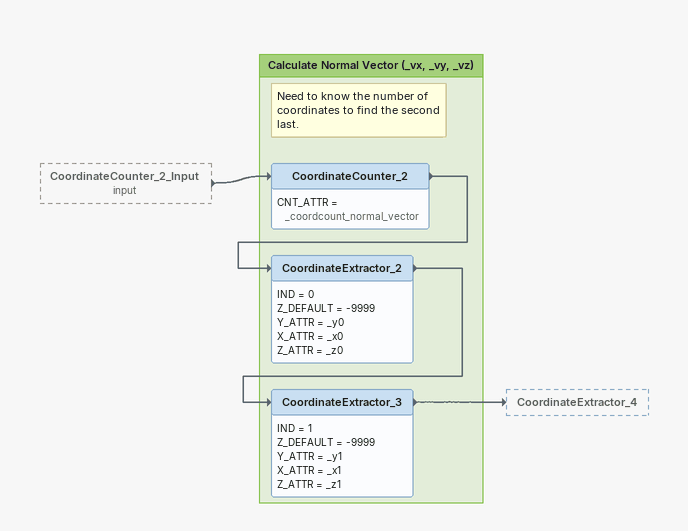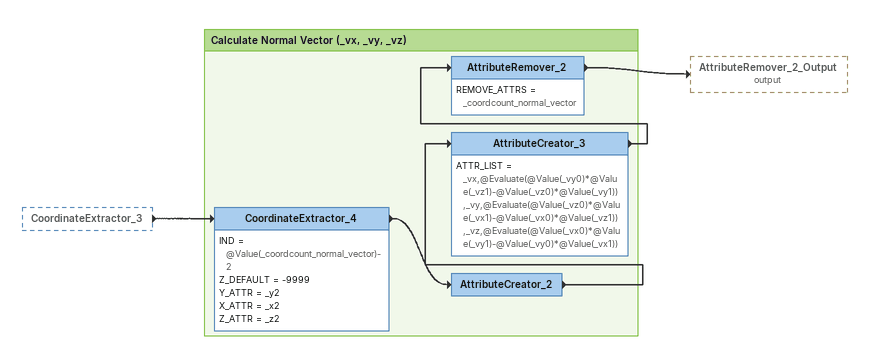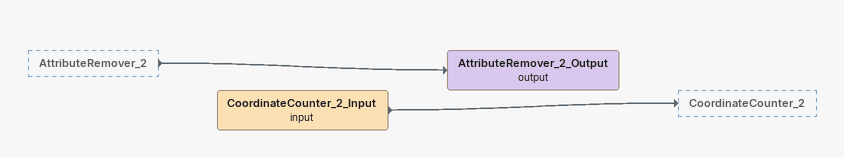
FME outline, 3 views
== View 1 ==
CoordinateCounter_2_Input (input) [outside]
    -> CoordinateCounter_2

Bookmark: Calculate Normal Vector (_vx, _vy, _vz)
Note: Need to know the number of / coordinates to find the second / last.
CoordinateCounter_2
    CNT_ATTR = _coordcount_normal_vector
    -> CoordinateExtractor_2
CoordinateExtractor_2
    IND = 0
    Z_DEFAULT = -9999
    Y_ATTR = _y0
    X_ATTR = _x0
    Z_ATTR = _z0
    -> CoordinateExtractor_3
CoordinateExtractor_3
    IND = 1
    Z_DEFAULT = -9999
    Y_ATTR = _y1
    X_ATTR = _x1
    Z_ATTR = _z1
    -> CoordinateExtractor_4

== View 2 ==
CoordinateExtractor_3 [outside]
    -> CoordinateExtractor_4

Bookmark: Calculate Normal Vector (_vx, _vy, _vz)
CoordinateExtractor_4
    IND = @Value(_coordcount_normal_vector)-2
    Z_DEFAULT = -9999
    Y_ATTR = _y2
    X_ATTR = _x2
    Z_ATTR = _z2
    -> AttributeCreator_2
AttributeCreator_2
    -> AttributeCreator_3
AttributeCreator_3
    ATTR_LIST = _vx,@Evaluate(@Value(_vy0)*@Value(_vz1)-@Value(_vz0)*@Value(_vy1)),_vy,@Evaluate(@Value(_vz0)*@Value(_vx1)-@Value(_vx0)*@Value(_vz1)),_vz,@Evaluate(@Value(_vx0)*@Value(_vy1)-@Value(_vy0)*@Value(_vx1))
    -> AttributeRemover_2
AttributeRemover_2
    REMOVE_ATTRS = _coordcount_normal_vector
    -> AttributeRemover_2_Output (output)

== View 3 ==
AttributeRemover_2 [outside]
    -> AttributeRemover_2_Output (output)
CoordinateCounter_2_Input (input)
    -> CoordinateCounter_2
AttributeRemover_2_Output (output)
